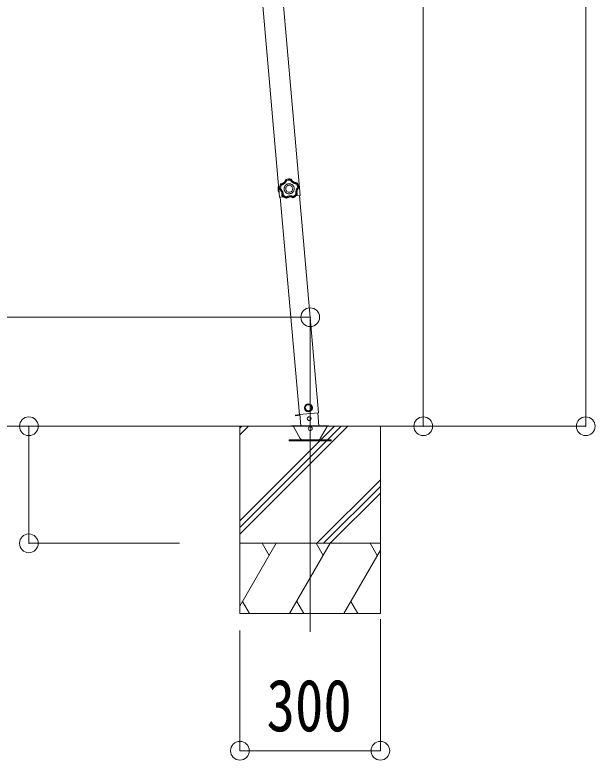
# Model space of a CAD drawing. Units: millimetres at full size, sheet at 1:40. Extents: x -11181 to 11305, y -7804 to 7716.
# Drawn here: x -1289 to -50, y 2391 to 3983 of the extents above; entities that cross this region are included whole.
import ezdxf
from ezdxf.enums import TextEntityAlignment as Align

# ---------------------------------------------------------------- set-up
doc = ezdxf.new("R2010")
doc.units = ezdxf.units.MM
doc.header["$LTSCALE"] = 40
doc.header["$PDMODE"] = 32
doc.header["$PDSIZE"] = 40
for name, color, linetype, lineweight in [('0-0_0', 7, 'Continuous', 9), ('0-A_寸法', 6, 'Continuous', 9), ('1-0_FRAME', 7, 'Continuous', 9), ('1-1_GLASS', 4, 'Continuous', 9), ('1-2_GLASS_SEAL', 4, 'Continuous', 9), ('1-8', 2, 'Continuous', 9), ('1-A', 6, 'Continuous', 9)]:
    doc.layers.add(name, color=color, linetype=linetype, lineweight=lineweight)
doc.styles.add('ＭＳ ゴシック', font='')
doc.styles.get('ＭＳ ゴシック').set_extended_font_data('MS Gothic')

msp = doc.modelspace()

# ---------------------------------------------------------------- linework, layer by layer
at = {"layer": '0-0_0'}
msp.add_line((-2730.23, 3104.14), (-720.88, 3104.14), dxfattribs=at)
at = {"layer": '0-A_寸法'}
for p, q in [((-69.64, 3104.14), (-69.64, 5402.69)), ((-416.75, 3104.14), (-416.75, 5220.93)), ((-416.75, 3104.14), (-751.06, 3104.14)), ((-69.64, 3104.14), (-720.88, 3104.14))]:
    msp.add_line(p, q, dxfattribs=at)
for p in [(-416.75, 3104.14), (-69.64, 3104.14)]:
    msp.add_point(p, dxfattribs=at)
at = {"layer": '1-0_FRAME'}
for p, q in [((-808.35, 3104.14), (-808.35, 2704.14)), ((-808.35, 3099.92), (-804.13, 3104.14)), ((-808.35, 2873.64), (-577.86, 3104.14)), ((-808.35, 3085.78), (-789.99, 3104.14)), ((-808.35, 2901.93), (-606.14, 3104.14)), ((-808.35, 2887.79), (-592, 3104.14)), ((-508.35, 3104.14), (-508.35, 2704.14)), ((-644.01, 2854.14), (-508.35, 2989.8)), ((-629.87, 2854.14), (-508.35, 2975.65)), ((-615.73, 2854.14), (-508.35, 2961.51)), ((-808.35, 2720.14), (-730.99, 2854.14)), ((-808.35, 2854.14), (-508.35, 2854.14)), ((-745.99, 2828.15), (-760.99, 2854.14)), ((-702.12, 2704.14), (-615.52, 2854.14)), ((-630.52, 2828.15), (-645.52, 2854.14)), ((-515.05, 2828.15), (-530.05, 2854.14)), ((-586.65, 2704.14), (-508.35, 2839.75)), ((-802.59, 2730.12), (-787.59, 2704.14)), ((-687.12, 2730.12), (-672.12, 2704.14)), ((-571.65, 2730.12), (-556.65, 2704.14)), ((-808.35, 2704.14), (-508.35, 2704.14))]:
    msp.add_line(p, q, dxfattribs=at)
at = {"layer": '1-1_GLASS'}
for p, q in [((-679.85, 3597.37), (-819.29, 5191.28)), ((-723.68, 3593.53), (-863.13, 5187.45)), ((-679.85, 3597.37), (-688.21, 3596.64)), ((-715.31, 3594.27), (-723.68, 3593.53)), ((-681.46, 3128.84), (-722.13, 3593.68)), ((-640.65, 3132.74), (-681.29, 3597.25)), ((-640.65, 3132.74), (-681.49, 3129.17))]:
    msp.add_line(p, q, dxfattribs=at)
at = {"layer": '1-2_GLASS_SEAL'}
for p, q in [((-710.11, 3631.21), (-710.43, 3630.87)), ((-710.11, 3631.21), (-710.43, 3630.87)), ((-710.2, 3630.56), (-710.43, 3630.87)), ((-709.88, 3630.89), (-710.2, 3630.56)), ((-709.88, 3630.89), (-710.2, 3630.56)), ((-710.11, 3631.21), (-709.88, 3630.89)), ((-699.21, 3631.64), (-699.03, 3631.98)), ((-698.85, 3631.36), (-699.21, 3631.64)), ((-698.85, 3631.36), (-699.21, 3631.64)), ((-698.67, 3631.7), (-699.03, 3631.98)), ((-698.67, 3631.7), (-699.03, 3631.98)), ((-698.67, 3631.7), (-698.85, 3631.36)), ((-726.37, 3616.28), (-725.66, 3616.33)), ((-726.37, 3616.28), (-725.92, 3609.8)), ((-725.66, 3616.33), (-724.75, 3603.37)), ((-721.08, 3621.93), (-721.46, 3621.68)), ((-721.08, 3621.93), (-721.46, 3621.68)), ((-721.2, 3621.4), (-721.46, 3621.68)), ((-720.81, 3621.65), (-721.2, 3621.4)), ((-720.81, 3621.65), (-721.2, 3621.4)), ((-721.08, 3621.93), (-720.81, 3621.65)), ((-687.1, 3624.01), (-686.87, 3624.33)), ((-686.68, 3623.81), (-687.1, 3624.01)), ((-686.68, 3623.81), (-687.1, 3624.01)), ((-686.46, 3624.13), (-686.87, 3624.33)), ((-686.46, 3624.13), (-686.87, 3624.33)), ((-686.46, 3624.13), (-686.68, 3623.81)), ((-682.84, 3613.47), (-682.68, 3613.9)), ((-682.84, 3613.47), (-682.68, 3613.9)), ((-682.46, 3613.4), (-682.84, 3613.47)), ((-682.68, 3613.9), (-682.3, 3613.83)), ((-682.46, 3613.4), (-682.3, 3613.83)), ((-682.46, 3613.4), (-682.3, 3613.83)), ((-725.46, 3603.32), (-725.92, 3609.8)), ((-725.46, 3603.32), (-724.75, 3603.37)), ((-724.15, 3610.9), (-723.78, 3611.02)), ((-724.15, 3610.9), (-723.93, 3610.5)), ((-724.15, 3610.9), (-723.93, 3610.5)), ((-723.57, 3610.62), (-723.93, 3610.5)), ((-723.78, 3611.02), (-723.56, 3610.62)), ((-723.78, 3611.02), (-723.57, 3610.62)), ((-718.72, 3597.6), (-718.37, 3597.77)), ((-718.72, 3597.6), (-718.6, 3597.16)), ((-718.72, 3597.6), (-718.6, 3597.16)), ((-718.25, 3597.33), (-718.6, 3597.16)), ((-718.37, 3597.77), (-718.25, 3597.33)), ((-718.37, 3597.77), (-718.25, 3597.33)), ((-686.25, 3599.56), (-686.19, 3600.02)), ((-686.25, 3599.56), (-686.19, 3600.02)), ((-685.88, 3599.45), (-686.25, 3599.56)), ((-686.19, 3600.02), (-685.82, 3599.9)), ((-685.88, 3599.45), (-685.82, 3599.9)), ((-685.88, 3599.45), (-685.82, 3599.9)), ((-709.18, 3591.66), (-708.73, 3591.74)), ((-709.18, 3591.66), (-708.73, 3591.74)), ((-709.18, 3591.27), (-709.18, 3591.66)), ((-709.18, 3591.27), (-708.73, 3591.36)), ((-709.18, 3591.27), (-708.73, 3591.36)), ((-708.73, 3591.74), (-708.73, 3591.36)), ((-694.9, 3592.71), (-694.44, 3592.69)), ((-694.85, 3592.33), (-694.9, 3592.71)), ((-694.9, 3592.71), (-694.44, 3592.69)), ((-694.85, 3592.33), (-694.39, 3592.31)), ((-694.85, 3592.33), (-694.39, 3592.31)), ((-694.44, 3592.69), (-694.39, 3592.31)), ((-680.06, 3129), (-689.92, 3128.13)), ((-689.92, 3128.13), (-680.06, 3128.99)), ((-689.92, 3128.13), (-689.75, 3126.14)), ((-679.88, 3127), (-689.75, 3126.14)), ((-681.48, 3129.17), (-640.65, 3132.74)), ((-680.08, 3129.29), (-677.97, 3105.12)), ((-639.56, 3104.45), (-642.03, 3132.62)), ((-698.23, 3105.14), (-618.24, 3105.14)), ((-698.23, 3104.14), (-698.23, 3105.14)), ((-698.23, 3104.14), (-618.24, 3104.14)), ((-618.24, 3105.14), (-618.24, 3104.14)), ((-679.54, 3078.14), (-694.26, 3103.64)), ((-622.2, 3103.64), (-636.92, 3078.14))]:
    msp.add_line(p, q, dxfattribs=at)
for points in [[(-710.43, 3630.87), (-710.63, 3630.23), (-710.87, 3629.61), (-711.11, 3629.07), (-711.25, 3628.77), (-711.41, 3628.47), (-711.57, 3628.18), (-711.74, 3627.89), (-711.92, 3627.6), (-712.55, 3626.71), (-713.42, 3625.71), (-714.4, 3624.79), (-715.47, 3623.99), (-716.61, 3623.3), (-717.59, 3622.84), (-717.9, 3622.71), (-718.22, 3622.59), (-718.54, 3622.49), (-718.86, 3622.38), (-719.18, 3622.29), (-719.75, 3622.15), (-720.41, 3622.02), (-721.08, 3621.93)], [(-720.81, 3621.65), (-720.16, 3621.74), (-719.5, 3621.87), (-718.93, 3622.01), (-718.61, 3622.1), (-718.29, 3622.2), (-717.98, 3622.31), (-717.67, 3622.43), (-717.37, 3622.55), (-716.87, 3622.77), (-716.28, 3623.07), (-715.71, 3623.39), (-715.4, 3623.59), (-715.13, 3623.77), (-714.86, 3623.96), (-714.59, 3624.16), (-714.33, 3624.37), (-713.83, 3624.8), (-712.9, 3625.73), (-712.07, 3626.75), (-711.54, 3627.55), (-711.21, 3628.12), (-710.91, 3628.71), (-710.64, 3629.31), (-710.4, 3629.93), (-710.2, 3630.56)], [(-710.2, 3630.56), (-710.16, 3630.54), (-710.09, 3630.48), (-709.97, 3630.39), (-709.82, 3630.28), (-709.65, 3630.14), (-709.45, 3629.99), (-709.24, 3629.82), (-709.01, 3629.63), (-708.77, 3629.43), (-708.53, 3629.23), (-708.77, 3628.58), (-709.05, 3627.94), (-709.33, 3627.39), (-709.49, 3627.08), (-709.67, 3626.78), (-709.84, 3626.48), (-710.03, 3626.18), (-710.23, 3625.89), (-710.84, 3625.06), (-711.75, 3624.02), (-712.76, 3623.07), (-713.12, 3622.77), (-713.39, 3622.56), (-713.67, 3622.35), (-713.95, 3622.15), (-714.24, 3621.96), (-714.63, 3621.71), (-715.22, 3621.36), (-715.83, 3621.05), (-716.46, 3620.76), (-717.1, 3620.5), (-717.76, 3620.27), (-718.43, 3620.07), (-719.1, 3619.91), (-719.79, 3619.77)], [(-699.03, 3631.98), (-701.82, 3632.35), (-704.62, 3632.34), (-707.4, 3631.96), (-710.11, 3631.21)], [(-699.03, 3631.98), (-701.82, 3632.35), (-704.62, 3632.34), (-707.4, 3631.96), (-710.11, 3631.21)], [(-699.21, 3631.64), (-701.9, 3631.98), (-704.6, 3631.97), (-707.27, 3631.61), (-709.88, 3630.89)], [(-709.88, 3630.89), (-709.85, 3630.86), (-709.79, 3630.79), (-709.69, 3630.68), (-709.58, 3630.54), (-709.43, 3630.36), (-709.27, 3630.17), (-709.1, 3629.95), (-708.91, 3629.72), (-708.72, 3629.48), (-708.53, 3629.23)], [(-700.32, 3629.8), (-704.46, 3629.97), (-708.53, 3629.23)], [(-699.21, 3631.64), (-699.24, 3631.6), (-699.29, 3631.52), (-699.37, 3631.4), (-699.47, 3631.24), (-699.58, 3631.05), (-699.71, 3630.84), (-699.86, 3630.6), (-700.01, 3630.34), (-700.17, 3630.08), (-700.32, 3629.8)], [(-698.85, 3631.36), (-698.89, 3631.32), (-698.95, 3631.26), (-699.05, 3631.16), (-699.18, 3631.03), (-699.34, 3630.87), (-699.51, 3630.68), (-699.7, 3630.48), (-699.9, 3630.26), (-700.11, 3630.04), (-700.32, 3629.8)], [(-687.1, 3624.01), (-687.11, 3623.97), (-687.14, 3623.88), (-687.19, 3623.74), (-687.25, 3623.57), (-687.33, 3623.36), (-687.41, 3623.12), (-687.51, 3622.87), (-687.62, 3622.59), (-687.73, 3622.3), (-687.85, 3622.01), (-688.56, 3622.05), (-689.26, 3622.12), (-689.95, 3622.22), (-690.64, 3622.36), (-691.32, 3622.53), (-692.32, 3622.85), (-693.61, 3623.37), (-694.84, 3624.03), (-695.36, 3624.35), (-695.65, 3624.54), (-695.94, 3624.75), (-696.22, 3624.96), (-696.5, 3625.17), (-696.84, 3625.45), (-697.36, 3625.91), (-697.86, 3626.4), (-698.33, 3626.91), (-698.78, 3627.45), (-699.21, 3628.01), (-699.61, 3628.59), (-699.98, 3629.18), (-700.32, 3629.8)], [(-698.85, 3631.36), (-698.56, 3630.76), (-698.24, 3630.18), (-697.89, 3629.62), (-697.51, 3629.07), (-697.1, 3628.55), (-696.67, 3628.05), (-696.21, 3627.58), (-695.73, 3627.13), (-695.39, 3626.85), (-695.13, 3626.64), (-694.87, 3626.44), (-694.6, 3626.25), (-694.33, 3626.06), (-693.95, 3625.83), (-692.79, 3625.2), (-691.58, 3624.71), (-690.64, 3624.42), (-690.31, 3624.34), (-689.99, 3624.27), (-689.66, 3624.2), (-689.34, 3624.15), (-689.01, 3624.1), (-688.42, 3624.04), (-687.76, 3624.01), (-687.1, 3624.01)], [(-686.87, 3624.33), (-687.55, 3624.32), (-688.22, 3624.36), (-688.8, 3624.42), (-689.13, 3624.46), (-689.46, 3624.52), (-689.79, 3624.58), (-690.12, 3624.65), (-690.45, 3624.74), (-691.49, 3625.06), (-692.71, 3625.57), (-693.89, 3626.22), (-694.98, 3626.99), (-695.98, 3627.87), (-696.73, 3628.66), (-696.95, 3628.92), (-697.16, 3629.18), (-697.36, 3629.45), (-697.55, 3629.72), (-697.74, 3630), (-698.05, 3630.5), (-698.38, 3631.09), (-698.67, 3631.7)], [(-721.46, 3621.68), (-722.68, 3619.14), (-723.53, 3616.47), (-724.03, 3613.71), (-724.15, 3610.9)], [(-721.46, 3621.68), (-722.67, 3619.14), (-723.53, 3616.47), (-724.03, 3613.71), (-724.15, 3610.9)], [(-721.2, 3621.4), (-722.35, 3618.95), (-723.17, 3616.38), (-723.65, 3613.73), (-723.78, 3611.02)], [(-721.2, 3621.4), (-721.19, 3621.39), (-721.17, 3621.37), (-721.15, 3621.34), (-721.12, 3621.3), (-721.08, 3621.26), (-721.04, 3621.21), (-720.99, 3621.15), (-720.94, 3621.09), (-720.88, 3621.01), (-720.81, 3620.94), (-720.73, 3620.84), (-720.58, 3620.66), (-720.41, 3620.47), (-720.27, 3620.31), (-720.18, 3620.2), (-720.08, 3620.1), (-719.99, 3619.99), (-719.89, 3619.88), (-719.79, 3619.77), (-721.23, 3615.9), (-721.78, 3611.8)], [(-720.81, 3621.65), (-720.81, 3621.64), (-720.8, 3621.62), (-720.78, 3621.59), (-720.76, 3621.54), (-720.73, 3621.49), (-720.7, 3621.44), (-720.67, 3621.37), (-720.63, 3621.29), (-720.59, 3621.21), (-720.54, 3621.12), (-720.48, 3621.01), (-720.37, 3620.81), (-720.25, 3620.58), (-720.15, 3620.4), (-720.08, 3620.28), (-720.01, 3620.15), (-719.94, 3620.03), (-719.86, 3619.9), (-719.79, 3619.77)], [(-692.39, 3612.14), (-692.52, 3613.24), (-692.76, 3614.3), (-693.09, 3615.31), (-693.53, 3616.28), (-694.05, 3617.19), (-694.65, 3618.04), (-695.33, 3618.82), (-696.07, 3619.54), (-696.89, 3620.18), (-697.76, 3620.74), (-698.69, 3621.22), (-699.66, 3621.61), (-700.67, 3621.9), (-701.72, 3622.09), (-702.8, 3622.18), (-703.91, 3622.16), (-705.01, 3622.03), (-706.07, 3621.79), (-707.08, 3621.45), (-708.04, 3621.02), (-708.95, 3620.5), (-709.8, 3619.9), (-710.59, 3619.22), (-711.3, 3618.47), (-711.95, 3617.66), (-712.51, 3616.79), (-712.99, 3615.86), (-713.37, 3614.89), (-713.67, 3613.87), (-713.86, 3612.82), (-713.95, 3611.74), (-713.93, 3610.64), (-713.79, 3609.54), (-713.56, 3608.48), (-713.22, 3607.47), (-712.79, 3606.5), (-712.27, 3605.6), (-711.67, 3604.74), (-710.99, 3603.96)], [(-686.19, 3600.02), (-686.24, 3600.02), (-686.33, 3600.02), (-686.47, 3600.02), (-686.66, 3600.03), (-686.88, 3600.04), (-687.13, 3600.04), (-687.41, 3600.06), (-687.7, 3600.07), (-688.01, 3600.09), (-688.33, 3600.12), (-688.51, 3600.8), (-688.66, 3601.48), (-688.78, 3602.18), (-688.86, 3602.88), (-688.91, 3603.58), (-688.91, 3604.63), (-688.81, 3606.01), (-688.57, 3607.38), (-688.42, 3607.98), (-688.33, 3608.32), (-688.22, 3608.66), (-688.11, 3608.99), (-687.99, 3609.32), (-687.84, 3609.73), (-687.56, 3610.36), (-687.25, 3610.99), (-686.91, 3611.6), (-686.54, 3612.19), (-686.14, 3612.77), (-685.71, 3613.33), (-685.25, 3613.87), (-684.77, 3614.38)], [(-686.68, 3623.81), (-686.71, 3623.77), (-686.76, 3623.69), (-686.83, 3623.57), (-686.93, 3623.41), (-687.05, 3623.22), (-687.19, 3623.01), (-687.34, 3622.78), (-687.5, 3622.53), (-687.67, 3622.27), (-687.85, 3622.01)], [(-684.77, 3614.38), (-685.89, 3618.37), (-687.85, 3622.01)], [(-682.84, 3613.47), (-683.32, 3613.01), (-683.77, 3612.52), (-684.2, 3612.01), (-684.6, 3611.48), (-684.97, 3610.93), (-685.3, 3610.37), (-685.61, 3609.79), (-685.89, 3609.19), (-686.06, 3608.78), (-686.17, 3608.47), (-686.28, 3608.16), (-686.38, 3607.85), (-686.47, 3607.53), (-686.58, 3607.1), (-686.82, 3605.8), (-686.91, 3604.5), (-686.9, 3603.51), (-686.87, 3603.18), (-686.84, 3602.85), (-686.8, 3602.52), (-686.75, 3602.19), (-686.69, 3601.86), (-686.57, 3601.29), (-686.4, 3600.65), (-686.19, 3600.02)], [(-682.68, 3613.9), (-683.18, 3616.56), (-684.03, 3619.12), (-685.2, 3621.55), (-686.68, 3623.81)], [(-685.82, 3599.9), (-686.03, 3600.54), (-686.21, 3601.19), (-686.33, 3601.76), (-686.39, 3602.09), (-686.44, 3602.42), (-686.48, 3602.76), (-686.51, 3603.09), (-686.54, 3603.43), (-686.55, 3604.51), (-686.44, 3605.84), (-686.19, 3607.16), (-685.79, 3608.44), (-685.27, 3609.66), (-684.75, 3610.61), (-684.57, 3610.9), (-684.38, 3611.18), (-684.19, 3611.46), (-683.99, 3611.73), (-683.78, 3611.99), (-683.4, 3612.44), (-682.94, 3612.93), (-682.46, 3613.4)], [(-682.3, 3613.83), (-682.81, 3616.59), (-683.68, 3619.26), (-684.91, 3621.78), (-686.46, 3624.13)], [(-682.3, 3613.83), (-682.81, 3616.59), (-683.69, 3619.26), (-684.91, 3621.78), (-686.46, 3624.13)], [(-682.68, 3613.9), (-682.72, 3613.91), (-682.82, 3613.93), (-682.96, 3613.97), (-683.14, 3614.01), (-683.35, 3614.07), (-683.6, 3614.13), (-683.87, 3614.19), (-684.16, 3614.25), (-684.46, 3614.32), (-684.77, 3614.38)], [(-682.84, 3613.47), (-682.88, 3613.49), (-682.96, 3613.53), (-683.09, 3613.6), (-683.25, 3613.68), (-683.45, 3613.78), (-683.68, 3613.89), (-683.93, 3614), (-684.2, 3614.13), (-684.48, 3614.26), (-684.77, 3614.38)], [(-723.93, 3610.5), (-723.39, 3610.1), (-722.86, 3609.68), (-722.43, 3609.29), (-722.19, 3609.06), (-721.95, 3608.82), (-721.72, 3608.57), (-721.5, 3608.32), (-721.28, 3608.06), (-720.63, 3607.19), (-719.94, 3606.06), (-719.37, 3604.84), (-718.94, 3603.57), (-718.64, 3602.28), (-718.51, 3601.2), (-718.48, 3600.86), (-718.47, 3600.53), (-718.46, 3600.19), (-718.46, 3599.85), (-718.48, 3599.52), (-718.52, 3598.93), (-718.6, 3598.26), (-718.72, 3597.6)], [(-723.78, 3611.02), (-723.74, 3611.04), (-723.65, 3611.08), (-723.52, 3611.13), (-723.35, 3611.2), (-723.14, 3611.29), (-722.91, 3611.38), (-722.65, 3611.48), (-722.37, 3611.58), (-722.08, 3611.69), (-721.78, 3611.8)], [(-718.37, 3597.77), (-718.26, 3598.42), (-718.18, 3599.08), (-718.13, 3599.67), (-718.12, 3600), (-718.12, 3600.34), (-718.12, 3600.67), (-718.14, 3601), (-718.16, 3601.32), (-718.22, 3601.87), (-718.32, 3602.52), (-718.45, 3603.16), (-718.54, 3603.51), (-718.63, 3603.83), (-718.73, 3604.15), (-718.83, 3604.46), (-718.95, 3604.77), (-719.2, 3605.38), (-719.8, 3606.56), (-720.52, 3607.66), (-721.11, 3608.41), (-721.56, 3608.91), (-722.02, 3609.37), (-722.51, 3609.81), (-723.03, 3610.23), (-723.57, 3610.62)], [(-723.56, 3610.62), (-723.53, 3610.65), (-723.45, 3610.7), (-723.33, 3610.78), (-723.18, 3610.89), (-723, 3611.01), (-722.79, 3611.15), (-722.56, 3611.3), (-722.31, 3611.46), (-722.05, 3611.63), (-721.78, 3611.8), (-721.24, 3611.36), (-720.72, 3610.89), (-720.28, 3610.46), (-720.04, 3610.21), (-719.8, 3609.96), (-719.57, 3609.69), (-719.35, 3609.42), (-719.13, 3609.15), (-718.53, 3608.3), (-717.82, 3607.12), (-717.23, 3605.87), (-717.06, 3605.44), (-716.94, 3605.11), (-716.83, 3604.78), (-716.72, 3604.45), (-716.63, 3604.11), (-716.51, 3603.67), (-716.37, 3603), (-716.26, 3602.32), (-716.18, 3601.63), (-716.13, 3600.94), (-716.12, 3600.25), (-716.13, 3599.55), (-716.19, 3598.86), (-716.27, 3598.16)], [(-718.37, 3597.77), (-718.33, 3597.77), (-718.24, 3597.79), (-718.09, 3597.81), (-717.91, 3597.84), (-717.69, 3597.88), (-717.45, 3597.93), (-717.17, 3597.98), (-716.88, 3598.03), (-716.58, 3598.1), (-716.27, 3598.16)], [(-718.25, 3597.33), (-718.21, 3597.34), (-718.12, 3597.38), (-717.98, 3597.43), (-717.81, 3597.5), (-717.61, 3597.58), (-717.37, 3597.68), (-717.12, 3597.79), (-716.84, 3597.91), (-716.56, 3598.03), (-716.27, 3598.16)], [(-718.25, 3597.33), (-716.28, 3595.47), (-714.09, 3593.9), (-711.71, 3592.62), (-709.18, 3591.66)], [(-716.27, 3598.16), (-713.03, 3595.59), (-709.3, 3593.81)], [(-710.99, 3603.96), (-710.24, 3603.24), (-709.43, 3602.6), (-708.55, 3602.04), (-707.63, 3601.56), (-706.65, 3601.17), (-705.64, 3600.88), (-704.59, 3600.69), (-703.51, 3600.6), (-702.4, 3600.62), (-701.31, 3600.75), (-700.25, 3600.99), (-699.23, 3601.33), (-698.27, 3601.76), (-697.36, 3602.28), (-696.51, 3602.88), (-695.72, 3603.56), (-695.01, 3604.31), (-694.37, 3605.12), (-693.8, 3605.99), (-693.33, 3606.92), (-692.94, 3607.89), (-692.65, 3608.91), (-692.45, 3609.96), (-692.37, 3611.04), (-692.39, 3612.14)], [(-694.63, 3594.83), (-691.18, 3597.12), (-688.33, 3600.12)], [(-694.44, 3592.69), (-692.07, 3593.99), (-689.9, 3595.59), (-687.95, 3597.45), (-686.25, 3599.56)], [(-694.39, 3592.3), (-691.92, 3593.65), (-689.66, 3595.3), (-687.63, 3597.24), (-685.88, 3599.45)], [(-694.39, 3592.31), (-691.92, 3593.65), (-689.66, 3595.3), (-687.64, 3597.24), (-685.88, 3599.45)], [(-686.25, 3599.56), (-686.3, 3599.57), (-686.39, 3599.6), (-686.53, 3599.63), (-686.71, 3599.67), (-686.93, 3599.73), (-687.17, 3599.79), (-687.44, 3599.86), (-687.73, 3599.94), (-688.03, 3600.03), (-688.33, 3600.12)], [(-718.6, 3597.16), (-716.56, 3595.22), (-714.29, 3593.58), (-711.81, 3592.26), (-709.18, 3591.27)], [(-718.6, 3597.16), (-716.56, 3595.22), (-714.28, 3593.58), (-711.81, 3592.26), (-709.18, 3591.27)], [(-708.73, 3591.74), (-708.74, 3591.78), (-708.77, 3591.88), (-708.81, 3592.01), (-708.86, 3592.19), (-708.93, 3592.4), (-709, 3592.64), (-709.07, 3592.91), (-709.14, 3593.2), (-709.22, 3593.5), (-709.3, 3593.81), (-708.71, 3594.19), (-708.1, 3594.54), (-707.47, 3594.87), (-706.83, 3595.16), (-706.18, 3595.42), (-705.19, 3595.76), (-703.84, 3596.08), (-702.46, 3596.28), (-701.85, 3596.33), (-701.49, 3596.34), (-701.14, 3596.35), (-700.79, 3596.34), (-700.44, 3596.33), (-700.01, 3596.31), (-699.31, 3596.24), (-698.62, 3596.13), (-697.94, 3596), (-697.26, 3595.83), (-696.58, 3595.63), (-695.92, 3595.4), (-695.27, 3595.13), (-694.63, 3594.83)], [(-709.18, 3591.66), (-709.19, 3591.71), (-709.19, 3591.8), (-709.2, 3591.94), (-709.22, 3592.13), (-709.23, 3592.35), (-709.25, 3592.6), (-709.26, 3592.88), (-709.28, 3593.18), (-709.29, 3593.49), (-709.3, 3593.81)], [(-694.9, 3592.71), (-695.49, 3593.02), (-696.09, 3593.3), (-696.7, 3593.55), (-697.33, 3593.77), (-697.97, 3593.95), (-698.61, 3594.1), (-699.26, 3594.21), (-699.91, 3594.29), (-700.35, 3594.32), (-700.68, 3594.34), (-701.01, 3594.34), (-701.34, 3594.34), (-701.68, 3594.33), (-702.12, 3594.3), (-703.42, 3594.12), (-704.69, 3593.81), (-705.63, 3593.49), (-705.94, 3593.37), (-706.24, 3593.23), (-706.54, 3593.09), (-706.84, 3592.95), (-707.13, 3592.79), (-707.64, 3592.49), (-708.19, 3592.13), (-708.73, 3591.74)], [(-708.73, 3591.36), (-708.18, 3591.75), (-707.62, 3592.12), (-707.12, 3592.41), (-706.82, 3592.57), (-706.52, 3592.72), (-706.22, 3592.86), (-705.91, 3593), (-705.59, 3593.13), (-704.57, 3593.47), (-703.27, 3593.78), (-701.94, 3593.94), (-700.6, 3593.97), (-699.27, 3593.85), (-698.21, 3593.64), (-697.88, 3593.56), (-697.56, 3593.47), (-697.23, 3593.37), (-696.92, 3593.27), (-696.6, 3593.15), (-696.06, 3592.93), (-695.45, 3592.64), (-694.85, 3592.33)], [(-694.9, 3592.71), (-694.9, 3592.75), (-694.88, 3592.85), (-694.86, 3592.99), (-694.83, 3593.17), (-694.8, 3593.39), (-694.77, 3593.64), (-694.73, 3593.91), (-694.69, 3594.21), (-694.66, 3594.52), (-694.63, 3594.83)], [(-694.44, 3592.69), (-694.45, 3592.74), (-694.45, 3592.83), (-694.46, 3592.98), (-694.47, 3593.16), (-694.49, 3593.38), (-694.51, 3593.64), (-694.53, 3593.91), (-694.56, 3594.21), (-694.59, 3594.52), (-694.63, 3594.83)], [(-689.92, 3128.13), (-689.75, 3126.14), (-679.88, 3127)]]:
    msp.add_lwpolyline(points, dxfattribs=at)
for points in [[(-695.67, 3611.91), (-695.93, 3613.41), (-696.46, 3614.79), (-697.24, 3616.01), (-698.23, 3617.05), (-699.41, 3617.89), (-700.73, 3618.49), (-702.16, 3618.83), (-703.68, 3618.88), (-705.18, 3618.62), (-706.55, 3618.08), (-707.78, 3617.3), (-708.82, 3616.31), (-709.66, 3615.14), (-710.26, 3613.82), (-710.59, 3612.39), (-710.64, 3610.87), (-710.38, 3609.37), (-709.85, 3608), (-709.07, 3606.77), (-708.08, 3605.73), (-706.91, 3604.89), (-705.59, 3604.29), (-704.15, 3603.95), (-702.63, 3603.91), (-701.14, 3604.16), (-699.76, 3604.7), (-698.54, 3605.48), (-697.49, 3606.47), (-696.66, 3607.64), (-696.06, 3608.96), (-695.72, 3610.4)], [(-662.83, 3151.06), (-668.98, 3146.75), (-668.32, 3139.27), (-661.52, 3136.1), (-655.37, 3140.41), (-656.02, 3147.88)], [(-613.48, 3073.14), (-613.48, 3075.14), (-703.48, 3075.14), (-703.48, 3073.14)]]:
    msp.add_lwpolyline(points, close=True, dxfattribs=at)
for centre, radius in [((-662.17, 3143.58), 8.5), ((-662.17, 3143.58), 7.7), ((-662.17, 3143.58), 6.5), ((-660.53, 3120.36), 4)]:
    msp.add_circle(centre, radius, dxfattribs=at)
for centre, radius, start, end in [((-707.05, 3611.12), 20, 165.03443, 202.96557), ((-695.13, 3103.14), 1, 30, 90), ((-621.33, 3103.14), 1, 90, 150), ((-658.23, 3099.14), 4.25, 183.37229, 176.62771), ((-674.34, 3081.14), 6, 210, 270), ((-642.12, 3081.14), 6, 270, 330)]:
    msp.add_arc(centre, radius, start, end, dxfattribs=at)
at = {"layer": '1-8'}
msp.add_line((-658.23, 2665.05), (-658.23, 3109.23), dxfattribs=at)
at = {"layer": '1-A'}
for p, q in [((-2730.23, 3337.09), (-658.23, 3337.09)), ((-658.23, 3337.09), (-658.23, 3104.14)), ((-1259.27, 3104.14), (-937.63, 3104.14)), ((-1259.27, 2854.14), (-1259.27, 3104.14)), ((-1259.27, 2854.14), (-937.63, 2854.14)), ((-508.35, 2411.09), (-508.35, 2691.79)), ((-808.35, 2411.09), (-808.35, 2668.14)), ((-808.35, 2411.09), (-508.35, 2411.09))]:
    msp.add_line(p, q, dxfattribs=at)
for p in [(-658.23, 3337.09), (-1259.27, 3104.14), (-1259.27, 2854.14), (-808.35, 2411.09), (-508.35, 2411.09)]:
    msp.add_point(p, dxfattribs=at)

# ---------------------------------------------------------------- texts
at = {"layer": '1-A', "color": 7, "style": 'ＭＳ ゴシック', "width": 0.8}
msp.add_text('300', height=111.4, dxfattribs=at).set_placement((-751.35, 2419.09), align=Align.BOTTOM_LEFT)

doc.saveas('drawing.dxf')
